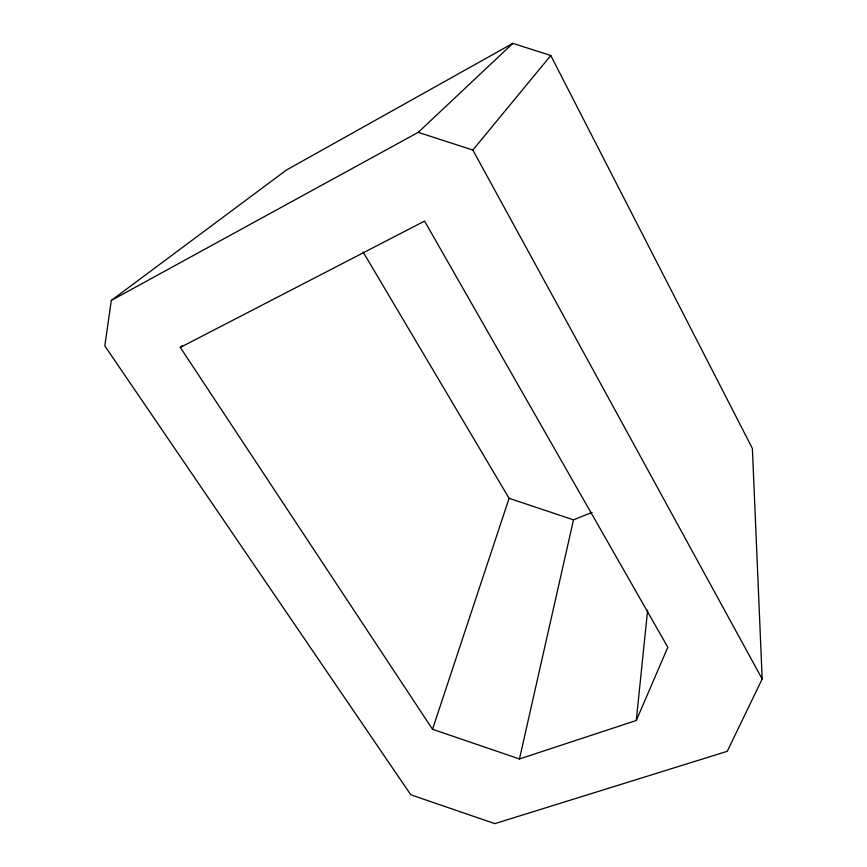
<?xml version="1.0" encoding="UTF-8"?>
<svg xmlns="http://www.w3.org/2000/svg" width="867" height="867" viewBox="0 0 867 867"><rect width="100%" height="100%" fill="white"/><g stroke="black" fill="none" stroke-linecap="round" stroke-linejoin="round"><path stroke-width="1.3" d="M182.287 345.586L180.303 347.418L432.514 729.277L519.463 758.961L636.28 720.488L647.627 610.205M111.323 300.426L104.82 345.89L410.763 794.757L494.84 823.65L727.25 751.31L762.18 678.991L752.383 448.467L550.783 55.521L512.863 43.35L286.381 170.073L111.323 300.426L418.252 132.348L512.863 43.35M519.463 758.961L573.499 519.842L592.139 512.397M432.514 729.277L509.092 498.319L363.154 252.069M636.28 720.488L667.839 647.259L424.57 221.085L180.303 347.418M762.18 678.991L472.84 150.045L550.783 55.521M418.252 132.348L472.84 150.045M509.092 498.319L573.499 519.842"/></g></svg>
